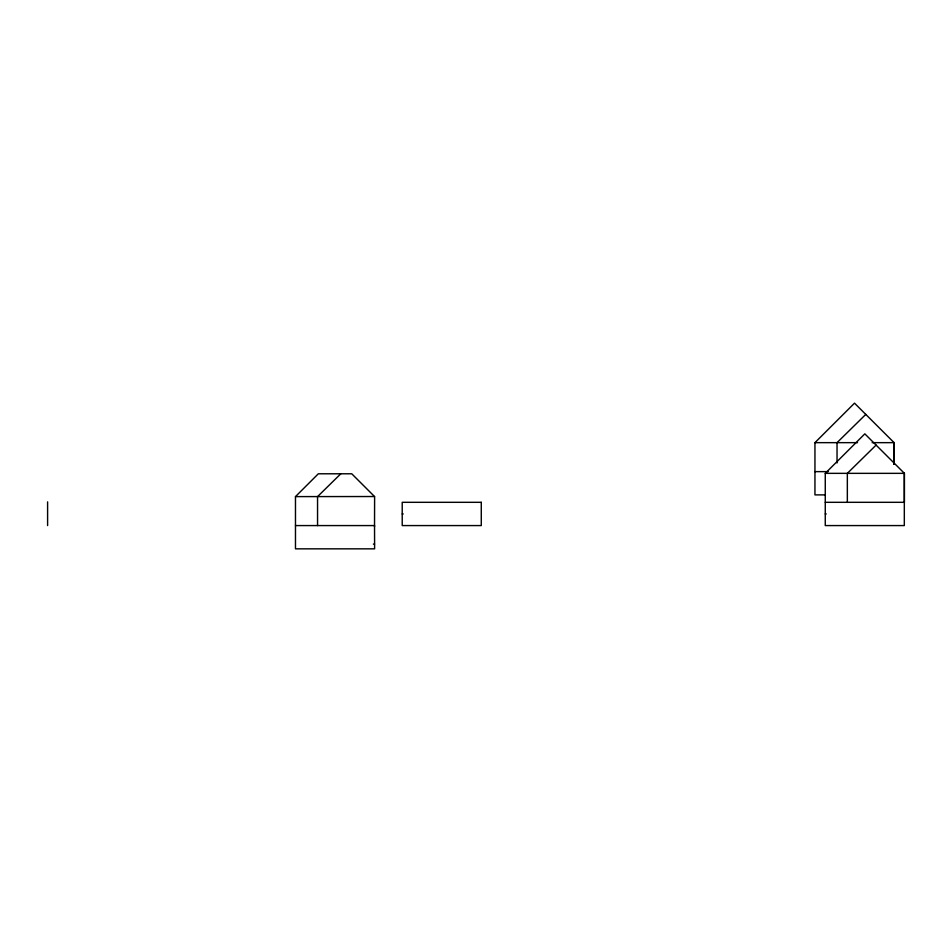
<?xml version="1.0" encoding="UTF-8"?>
<svg xmlns="http://www.w3.org/2000/svg" width="952" height="952" viewBox="0 0 952 952"><rect width="100%" height="100%" fill="white"/><g stroke="black" fill="none" stroke-linecap="round" stroke-linejoin="round"><path stroke-width="1.43" d="M374.529 526.587L374.612 496.611L351.752 473.787L318.337 473.787L295.477 496.611L295.477 548.84L374.612 548.84L374.529 525.575L295.477 525.575M825.194 494.885L814.948 494.885L814.948 442.656L854.515 403.16L894.083 442.656L894.083 464.386M904.317 473.263L904.317 525.575L825.265 525.575L825.265 473.346L864.832 433.85L904.4 473.346L904.4 502.311L825.265 502.311M340.792 473.787L317.552 496.611L317.552 525.575M865.784 414.406L837.034 442.656L837.034 462.934M876.102 445.096L847.339 473.346L847.339 502.311M374.529 544.08L373.434 544.116M814.948 442.656L857.514 442.656M872.139 442.656L894.083 442.656M814.948 471.633L828.192 471.633M825.265 473.346L904.4 473.346M295.477 496.611L374.529 496.527M825.265 513.949L826.253 513.961M402.22 513.949L403.208 513.961M893.999 442.573L893.999 464.386M47.6 501.882L47.6 525.575M481.272 502.311L402.22 502.311L402.22 525.575L481.272 525.575L481.272 502.311"/></g></svg>
